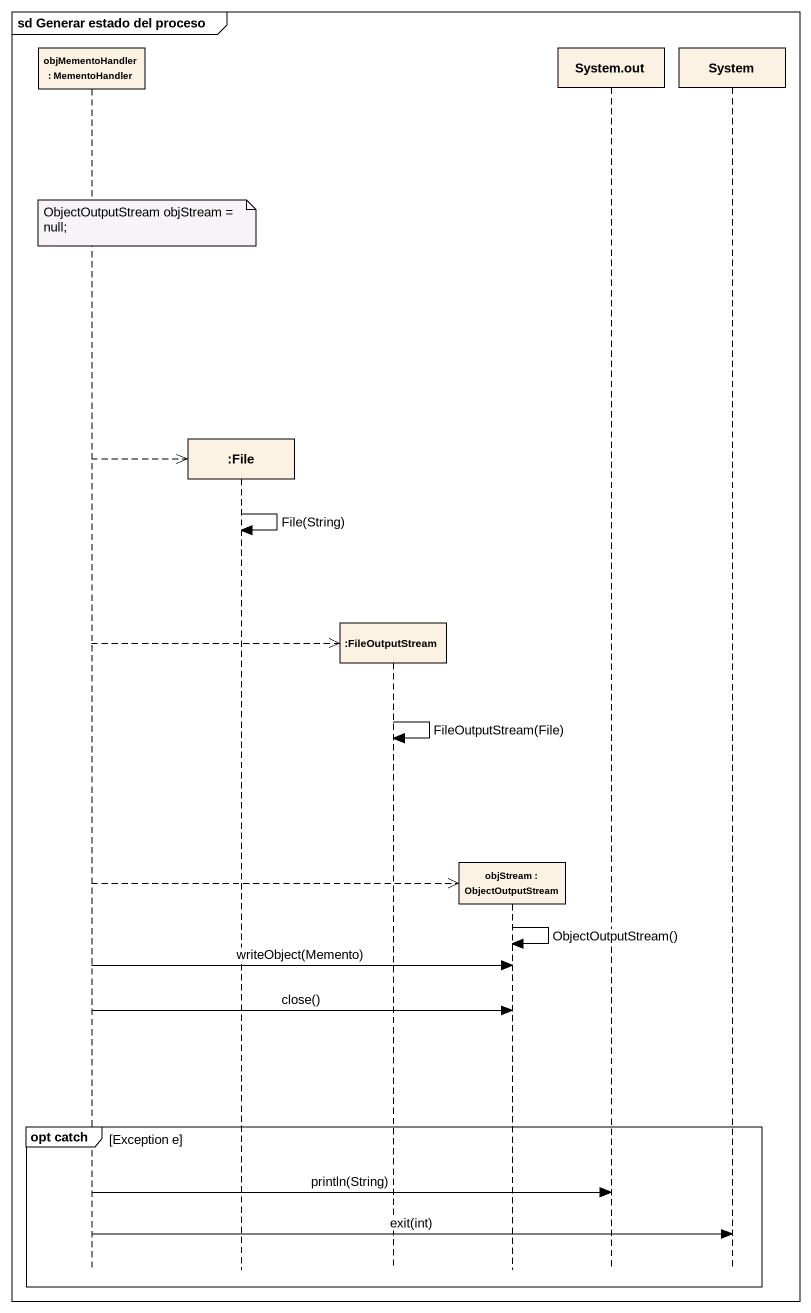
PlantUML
@startuml
mainframe sd Generar estado del proceso
hide footbox
participant "objMementoHandler : MementoHandler" as objMementoHandler
participant ":File" as File_
participant ":FileOutputStream" as FileOutputStream
participant "objStream : ObjectOutputStream" as objStream
participant "System.out" as System_out
participant System

note over objMementoHandler : ObjectOutputStream objStream = null;
objMementoHandler -->> File_ **
File_ -> File_ : File(String)
objMementoHandler -->> FileOutputStream **
FileOutputStream -> FileOutputStream : FileOutputStream(File)
objMementoHandler -->> objStream **
objStream -> objStream : ObjectOutputStream()
objMementoHandler -> objStream : writeObject(Memento)
objMementoHandler -> objStream : close()
group opt catch [Exception e]
  objMementoHandler -> System_out : println(String)
  objMementoHandler -> System : exit(int)
end
@enduml
